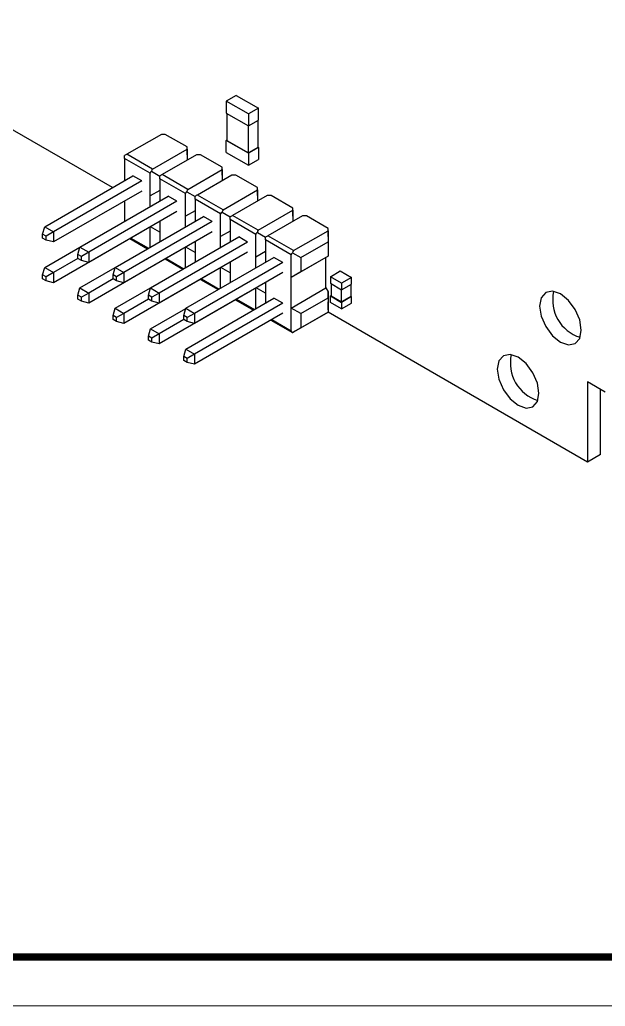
# Paper-space layout 'Layout1' of a CAD drawing. Header units: millimetres. Extents: x 0 to 841, y 0 to 594.
# Drawn here: x 489.4 to 549.1, y 0 to 100.4 of the extents above; entities that cross this region are included whole.
import ezdxf

# ---------------------------------------------------------------- set-up
doc = ezdxf.new("R2010")
doc.units = ezdxf.units.MM
doc.layers.get('0').update_dxf_attribs({"lineweight": 50})

psp = doc.layouts.get("Layout1")

# ---------------------------------------------------------------- linework, layer by layer
at = {"color": 18, "linetype": 'Continuous', "lineweight": 25, "true_color": 0x000000}
for p, q in [((498.896, 83.328), (434.151, 120.705)), ((511.486, 92.721), (510.48, 92.14)), ((511.486, 92.721), (513.749, 91.415)), ((510.48, 92.14), (510.48, 90.916)), ((512.743, 90.834), (510.48, 92.14)), ((513.749, 91.415), (512.743, 90.834)), ((513.749, 90.19), (513.749, 91.415)), ((510.48, 90.916), (512.743, 89.609)), ((510.551, 90.875), (510.551, 88.139)), ((512.743, 90.834), (512.743, 89.609)), ((512.743, 89.609), (513.749, 90.19)), ((512.743, 86.874), (512.743, 89.609)), ((513.678, 90.149), (513.678, 87.414)), ((503.865, 88.752), (500.354, 86.725)), ((504.27, 88.752), (503.865, 88.752)), ((506.48, 87.476), (504.27, 88.752)), ((506.48, 87.242), (506.48, 87.476)), ((506.48, 86.659), (506.48, 87.476)), ((510.48, 88.139), (510.551, 88.18)), ((512.743, 86.833), (510.48, 88.139)), ((510.48, 86.914), (510.48, 88.139)), ((510.551, 88.139), (512.743, 86.874)), ((513.678, 87.414), (512.743, 86.874)), ((513.749, 87.414), (512.743, 86.833)), ((513.678, 87.454), (513.749, 87.414)), ((513.749, 87.414), (513.749, 86.189)), ((502.969, 85.215), (500.354, 86.725)), ((502.969, 85.215), (506.48, 87.242)), ((507.457, 86.678), (503.946, 84.651)), ((506.48, 87.242), (506.48, 86.114)), ((506.48, 86.659), (506.48, 86.172)), ((507.862, 86.678), (507.457, 86.678)), ((510.072, 85.402), (507.862, 86.678)), ((510.48, 86.914), (512.743, 85.608)), ((512.743, 86.833), (512.743, 85.608)), ((502.724, 84.792), (500.109, 86.302)), ((500.109, 86.302), (500.109, 84.029)), ((506.48, 86.172), (506.48, 86.114)), ((510.072, 85.169), (510.072, 85.402)), ((510.072, 84.586), (510.072, 85.402)), ((512.743, 85.608), (513.749, 86.189)), ((491.983, 79.338), (500.972, 84.527)), ((501.862, 84.012), (500.971, 84.527)), ((500.971, 84.526), (500.971, 84.527)), ((502.724, 82.486), (502.724, 84.792)), ((502.867, 84.992), (503.701, 84.51)), ((506.561, 83.142), (503.946, 84.651)), ((506.561, 83.142), (510.072, 85.169)), ((511.049, 84.604), (507.538, 82.578)), ((510.072, 85.169), (510.072, 84.04)), ((510.072, 84.586), (510.072, 84.098)), ((511.454, 84.604), (511.049, 84.604)), ((513.664, 83.329), (511.454, 84.604)), ((501.862, 84.012), (492.874, 78.824)), ((506.316, 82.719), (503.701, 84.228)), ((503.701, 84.228), (503.701, 81.955)), ((510.072, 84.098), (510.072, 84.04)), ((501.862, 82.983), (492.874, 77.795)), ((495.575, 77.264), (504.564, 82.453)), ((503.701, 83.05), (502.724, 82.486)), ((503.701, 83.05), (502.724, 82.486)), ((502.724, 81.391), (502.724, 82.486)), ((505.454, 81.939), (504.563, 82.453)), ((504.563, 82.453), (504.563, 82.453)), ((506.316, 80.412), (506.316, 82.719)), ((506.459, 82.918), (507.294, 82.436)), ((510.153, 81.068), (507.538, 82.578)), ((510.153, 81.068), (513.664, 83.095)), ((514.641, 82.531), (511.13, 80.504)), ((513.664, 83.095), (513.664, 83.329)), ((513.664, 82.512), (513.664, 83.329)), ((513.664, 83.095), (513.664, 81.967)), ((513.664, 82.512), (513.664, 82.025)), ((515.046, 82.531), (514.641, 82.531)), ((517.256, 81.255), (515.046, 82.531)), ((505.455, 81.939), (496.466, 76.75)), ((500.109, 81.971), (500.109, 80.876)), ((509.908, 80.645), (507.294, 82.154)), ((507.294, 82.154), (507.294, 79.882)), ((513.664, 82.025), (513.664, 81.967)), ((505.455, 80.91), (496.466, 75.721)), ((499.167, 75.191), (508.156, 80.379)), ((500.109, 80.876), (500.109, 79.882)), ((507.294, 80.976), (506.316, 80.412)), ((507.294, 80.976), (506.316, 80.412)), ((506.316, 79.317), (506.316, 80.412)), ((509.046, 79.865), (508.156, 80.379)), ((508.156, 80.379), (508.156, 80.379)), ((509.908, 78.339), (509.908, 80.645)), ((510.052, 80.844), (510.886, 80.363)), ((513.745, 78.994), (511.13, 80.504)), ((513.745, 78.994), (517.256, 81.021)), ((518.233, 80.457), (514.722, 78.43)), ((517.256, 81.021), (517.256, 81.255)), ((517.256, 80.438), (517.256, 81.255)), ((517.256, 81.021), (517.256, 79.893)), ((517.256, 80.438), (517.256, 79.951)), ((518.638, 80.457), (518.233, 80.457)), ((520.848, 79.181), (518.638, 80.457)), ((491.771, 78.595), (491.983, 79.338)), ((491.983, 79.338), (492.874, 78.824)), ((509.047, 79.865), (500.058, 74.676)), ((502.724, 77.244), (502.724, 79.334)), ((503.701, 78.803), (502.753, 79.35)), ((503.701, 79.898), (503.701, 78.803)), ((513.501, 78.571), (510.886, 80.081)), ((510.886, 80.081), (510.886, 77.808)), ((517.256, 79.951), (517.256, 79.893)), ((492.125, 78.391), (491.771, 78.595)), ((491.771, 78.186), (491.771, 78.595)), ((492.874, 78.824), (492.125, 78.391)), ((492.125, 77.982), (492.125, 78.391)), ((501.862, 78.835), (492.874, 73.647)), ((492.874, 78.824), (492.874, 77.795)), ((509.047, 78.836), (500.058, 73.647)), ((503.701, 78.803), (503.701, 77.808)), ((510.886, 78.903), (509.908, 78.339)), ((510.886, 78.903), (509.908, 78.339)), ((509.908, 77.244), (509.908, 78.339)), ((513.501, 76.265), (513.501, 78.571)), ((513.644, 78.771), (514.478, 78.289)), ((517.337, 76.921), (514.722, 78.43)), ((517.337, 76.921), (520.848, 78.948)), ((520.848, 78.948), (520.848, 79.181)), ((520.848, 78.365), (520.848, 79.181)), ((520.848, 78.948), (520.848, 77.819)), ((520.848, 78.365), (520.848, 77.877)), ((492.125, 77.982), (491.771, 78.186)), ((492.874, 77.795), (492.125, 77.982)), ((500.655, 78.138), (502.464, 77.094)), ((500.756, 78.197), (502.565, 77.152)), ((502.759, 73.117), (511.748, 78.306)), ((512.639, 77.791), (503.65, 72.603)), ((507.294, 77.824), (507.294, 76.729)), ((512.639, 77.791), (511.748, 78.306)), ((511.748, 78.305), (511.748, 78.306)), ((517.093, 76.498), (514.478, 78.007)), ((514.478, 78.007), (514.478, 75.734)), ((518.07, 76.215), (520.848, 77.819)), ((520.848, 77.877), (520.848, 76.359)), ((520.848, 77.819), (520.848, 76.359)), ((491.983, 75.19), (495.575, 77.263)), ((495.363, 76.521), (495.575, 77.264)), ((495.717, 76.317), (495.363, 76.521)), ((495.363, 76.113), (495.363, 76.521)), ((495.575, 77.264), (496.466, 76.75)), ((496.466, 76.75), (495.717, 76.317)), ((505.455, 76.762), (496.466, 71.573)), ((496.466, 76.75), (496.466, 75.721)), ((512.639, 76.762), (503.65, 71.574)), ((506.316, 75.17), (506.316, 77.26)), ((507.294, 76.729), (506.345, 77.277)), ((507.294, 76.729), (507.294, 75.734)), ((514.478, 76.829), (513.501, 76.265)), ((514.478, 76.829), (513.501, 76.265)), ((517.093, 74.191), (517.093, 76.498)), ((517.236, 76.697), (518.07, 76.215)), ((520.848, 76.359), (518.07, 74.755)), ((520.848, 76.359), (520.628, 76.232)), ((520.848, 76.359), (520.848, 76.359)), ((495.363, 76.113), (492.874, 74.676)), ((495.717, 75.909), (495.363, 76.113)), ((495.717, 75.909), (495.717, 76.317)), ((496.466, 75.721), (495.717, 75.909)), ((504.247, 76.065), (506.056, 75.02)), ((504.348, 76.123), (506.157, 75.078)), ((506.351, 71.043), (515.34, 76.232)), ((516.231, 75.718), (507.242, 70.529)), ((510.886, 75.75), (510.886, 74.655)), ((513.501, 75.17), (513.501, 76.265)), ((516.231, 75.718), (515.34, 76.232)), ((515.34, 76.232), (515.34, 76.232)), ((520.628, 76.232), (517.093, 74.191)), ((518.07, 76.215), (518.07, 74.755)), ((520.628, 73.113), (520.628, 76.232)), ((491.771, 74.447), (491.983, 75.19)), ((492.125, 74.243), (491.771, 74.447)), ((491.771, 74.038), (491.771, 74.447)), ((491.983, 75.19), (492.874, 74.676)), ((492.874, 74.676), (492.125, 74.243)), ((492.874, 74.676), (492.874, 73.647)), ((495.575, 73.116), (499.167, 75.19)), ((498.955, 74.447), (499.167, 75.191)), ((499.309, 74.243), (498.955, 74.447)), ((498.955, 74.039), (498.955, 74.447)), ((499.167, 75.191), (500.058, 74.676)), ((500.058, 74.676), (499.309, 74.243)), ((509.047, 74.688), (500.058, 69.499)), ((500.058, 74.676), (500.058, 73.647)), ((516.231, 74.689), (507.242, 69.5)), ((509.908, 73.097), (509.908, 75.186)), ((510.886, 74.655), (509.937, 75.203)), ((510.886, 74.655), (510.886, 73.661)), ((518.07, 74.755), (517.093, 74.191)), ((521.08, 74.264), (522.085, 74.844)), ((522.085, 74.844), (523.234, 74.181)), ((492.125, 73.834), (491.771, 74.038)), ((492.125, 73.834), (492.125, 74.243)), ((492.874, 73.647), (492.125, 73.834)), ((498.956, 74.039), (496.466, 72.602)), ((499.309, 73.835), (498.955, 74.039)), ((499.309, 73.835), (499.309, 74.243)), ((500.058, 73.647), (499.309, 73.835)), ((507.839, 73.991), (509.648, 72.946)), ((507.94, 74.049), (509.749, 73.005)), ((514.478, 73.677), (514.478, 72.582)), ((517.093, 71.072), (517.093, 74.191)), ((522.228, 73.601), (521.08, 74.264)), ((521.08, 74.264), (521.08, 73.601)), ((521.08, 73.601), (522.228, 72.938)), ((521.151, 73.56), (521.151, 72.314)), ((523.234, 74.181), (522.228, 73.601)), ((522.228, 73.601), (522.228, 72.938)), ((522.228, 72.938), (523.234, 73.518)), ((523.163, 73.477), (523.163, 72.231)), ((523.234, 73.518), (523.234, 74.181)), ((495.363, 72.373), (495.575, 73.116)), ((495.717, 72.169), (495.363, 72.373)), ((495.363, 71.965), (495.363, 72.373)), ((495.575, 73.116), (496.466, 72.602)), ((496.466, 72.602), (495.717, 72.169)), ((496.466, 72.602), (496.466, 71.573)), ((499.167, 71.043), (502.759, 73.116)), ((502.548, 72.374), (502.759, 73.117)), ((502.901, 72.17), (502.548, 72.374)), ((502.548, 71.965), (502.548, 72.374)), ((502.759, 73.117), (503.65, 72.603)), ((503.65, 72.603), (502.901, 72.17)), ((512.639, 72.614), (503.65, 67.426)), ((503.65, 72.603), (503.65, 71.574)), ((513.501, 71.022), (513.501, 73.113)), ((514.478, 72.581), (513.529, 73.129)), ((514.478, 72.582), (514.478, 71.586)), ((517.093, 71.072), (520.628, 73.113)), ((520.628, 73.113), (520.848, 72.732)), ((520.848, 72.112), (520.848, 72.732)), ((520.848, 72.732), (520.848, 71.214)), ((521.08, 72.314), (521.151, 72.355)), ((521.08, 72.314), (522.228, 71.651)), ((521.08, 71.651), (521.08, 72.314)), ((521.151, 72.314), (522.228, 71.692)), ((522.228, 71.692), (522.228, 72.938)), ((495.717, 71.761), (495.363, 71.965)), ((495.717, 71.761), (495.717, 72.169)), ((496.466, 71.573), (495.717, 71.761)), ((502.548, 71.965), (500.058, 70.528)), ((502.901, 71.761), (502.548, 71.965)), ((502.901, 71.761), (502.901, 72.17)), ((503.65, 71.574), (502.901, 71.761)), ((506.351, 66.895), (515.34, 72.084)), ((516.231, 71.57), (507.242, 66.381)), ((511.431, 71.917), (513.241, 70.872)), ((511.532, 71.976), (513.342, 70.931)), ((515.34, 72.084), (515.34, 72.084)), ((516.231, 71.57), (515.34, 72.084)), ((518.07, 70.508), (520.848, 72.112)), ((520.848, 72.112), (520.848, 70.652)), ((520.848, 70.885), (520.848, 71.702)), ((520.848, 71.214), (520.848, 71.702)), ((522.228, 70.988), (521.08, 71.651)), ((523.163, 72.231), (522.228, 71.692)), ((523.234, 72.231), (522.228, 71.651)), ((522.228, 71.651), (522.228, 70.988)), ((522.228, 70.988), (523.234, 71.568)), ((523.234, 72.231), (523.163, 72.272)), ((523.234, 71.568), (523.234, 72.231)), ((498.955, 70.299), (499.167, 71.043)), ((499.309, 70.095), (498.955, 70.299)), ((498.955, 69.891), (498.955, 70.299)), ((499.167, 71.043), (500.058, 70.528)), ((500.058, 70.528), (499.309, 70.095)), ((500.058, 70.528), (500.058, 69.499)), ((502.759, 68.969), (506.351, 71.042)), ((506.14, 70.3), (506.351, 71.043)), ((506.493, 70.096), (506.14, 70.3)), ((506.14, 69.892), (506.14, 70.3)), ((506.351, 71.043), (507.242, 70.529)), ((507.242, 70.529), (506.493, 70.096)), ((516.231, 70.541), (507.242, 65.352)), ((507.242, 70.529), (507.242, 69.5)), ((517.093, 68.766), (517.093, 71.072)), ((518.07, 70.508), (517.093, 71.072)), ((520.848, 70.652), (517.337, 68.625)), ((518.07, 69.048), (520.848, 70.652)), ((518.07, 70.508), (518.07, 69.048)), ((520.848, 70.885), (520.848, 70.652)), ((547.287, 55.393), (520.848, 70.655)), ((520.848, 70.652), (520.848, 70.652)), ((499.309, 69.687), (498.955, 69.891)), ((499.309, 69.687), (499.309, 70.095)), ((500.058, 69.499), (499.309, 69.687)), ((506.14, 69.892), (503.65, 68.455)), ((506.493, 69.688), (506.14, 69.892)), ((506.493, 69.688), (506.493, 70.096)), ((507.242, 69.5), (506.493, 69.688)), ((515.023, 69.844), (517.236, 68.566)), ((515.124, 69.902), (517.093, 68.766)), ((502.548, 68.226), (502.759, 68.969)), ((502.759, 68.969), (503.65, 68.455)), ((503.65, 68.455), (502.901, 68.022)), ((503.65, 68.455), (503.65, 67.426)), ((518.07, 69.048), (517.236, 68.566)), ((502.901, 68.022), (502.548, 68.226)), ((502.548, 67.817), (502.548, 68.226)), ((502.901, 67.613), (502.548, 67.817)), ((502.901, 67.613), (502.901, 68.022)), ((503.65, 67.426), (502.901, 67.613)), ((506.14, 66.152), (506.351, 66.895)), ((506.351, 66.895), (507.242, 66.381)), ((507.242, 66.381), (506.493, 65.948)), ((507.242, 66.381), (507.242, 65.352)), ((506.493, 65.948), (506.14, 66.152)), ((506.14, 65.744), (506.14, 66.152)), ((506.493, 65.54), (506.14, 65.744)), ((506.493, 65.54), (506.493, 65.948)), ((507.242, 65.352), (506.493, 65.54)), ((549.086, 62.519), (547.287, 63.558)), ((547.287, 63.558), (547.287, 55.393)), ((548.596, 56.148), (548.596, 62.803)), ((548.596, 56.148), (547.287, 55.393))]:
    psp.add_line(p, q, dxfattribs=at)
at = {"color": 18, "lineweight": 40, "true_color": 0x000000}
for points, const_width in [([(0.05, 594.007), (841.007, 594.007), (841.007, 0.05), (0.05, 0.05), (0.05, 594.007)], 0.0991), ([(836.05, 5.007), (8.05, 5.007)], 0.749)]:
    psp.add_lwpolyline(points, dxfattribs=dict(at, const_width=const_width))
at = {"color": 18, "linetype": 'Continuous', "lineweight": 25, "true_color": 0x000000, "flags": 128}
for points in [[(500.109, 86.302), (500.109, 86.362), (500.109, 86.431), (500.109, 86.506), (500.109, 86.584)], [(503.701, 84.228), (503.701, 84.289), (503.701, 84.358), (503.701, 84.432), (503.701, 84.51)], [(507.294, 82.154), (507.294, 82.215), (507.294, 82.284), (507.294, 82.359), (507.294, 82.437)], [(510.886, 80.081), (510.886, 80.141), (510.886, 80.21), (510.886, 80.285), (510.886, 80.363)], [(514.478, 78.007), (514.478, 78.068), (514.478, 78.137), (514.478, 78.211), (514.478, 78.289)], [(542.399, 71.279), (542.561, 70.248), (543.021, 69.188), (543.709, 68.26), (544.521, 67.605), (545.332, 67.322), (546.021, 67.456), (546.48, 67.985), (546.642, 68.83), (546.48, 69.86), (546.021, 70.921), (545.332, 71.849), (544.521, 72.504), (543.709, 72.786), (543.021, 72.652), (542.561, 72.123), (542.399, 71.279)], [(538.089, 64.849), (538.25, 63.818), (538.71, 62.758), (539.398, 61.83), (540.21, 61.175), (541.022, 60.893), (541.71, 61.026), (542.17, 61.556), (542.331, 62.4), (542.17, 63.43), (541.71, 64.491), (541.022, 65.419), (540.21, 66.074), (539.398, 66.356), (538.71, 66.223), (538.25, 65.693), (538.089, 64.849)]]:
    psp.add_lwpolyline(points, dxfattribs=at)
at = {"color": 18, "linetype": 'Continuous', "lineweight": 25, "true_color": 0x000000}
for centre, start, end in [((547.691, 71.884), 167.09449, 252.90009), ((543.38, 65.454), 167.09447, 252.90011)]:
    psp.add_arc(centre, 3.965, start, end, dxfattribs=at)
for centre, major_axis, ratio, start_param, end_param in [((500.109, 86.584), (0.345, 0.199), 0.0000705, 0.7853575, 1.5707557), ((503.213, 84.792), (0.489, 0), 0.5773816, 2.3561945, 3.1415927), ((503.213, 84.792), (-0.244, 0.423), 0.5773346, 6.2831446, 7.0685428), ((503.701, 84.51), (0.345, 0.199), 0.0000705, 0.7853575, 1.5707557), ((506.805, 82.719), (0.489, 0), 0.5773816, 2.3561945, 3.1415927), ((506.805, 82.719), (-0.244, 0.423), 0.5773346, 6.2831446, 7.0685428), ((507.294, 82.436), (0.345, 0.199), 0.0000705, 0.7853575, 1.5707557), ((510.397, 80.645), (0.489, 0), 0.5773816, 2.3561945, 3.1415927), ((510.397, 80.645), (-0.244, 0.423), 0.5773346, 6.2831446, 7.0685428), ((510.886, 80.363), (0.345, 0.199), 0.0000705, 0.7853575, 1.5707557), ((513.989, 78.571), (0.489, 0), 0.5773816, 2.3561945, 3.1415927), ((513.989, 78.571), (-0.244, 0.423), 0.5773346, 6.2831446, 7.0685428), ((514.478, 78.289), (0.345, 0.199), 0.0000705, 0.7853575, 1.5707557), ((517.581, 76.498), (0.489, 0), 0.5773816, 2.3561945, 3.1415927), ((517.581, 76.498), (-0.244, 0.423), 0.5773346, 6.2831446, 7.0685428), ((517.581, 68.766), (0.489, 0), 0.5773816, 3.1415927, 3.9269909), ((517.581, 68.766), (0.345, 0.199), 0.0000705, 3.141552, 3.9269502)]:
    psp.add_ellipse(centre, major_axis=major_axis, ratio=ratio, start_param=start_param, end_param=end_param, dxfattribs=at)

doc.saveas('drawing.dxf')
